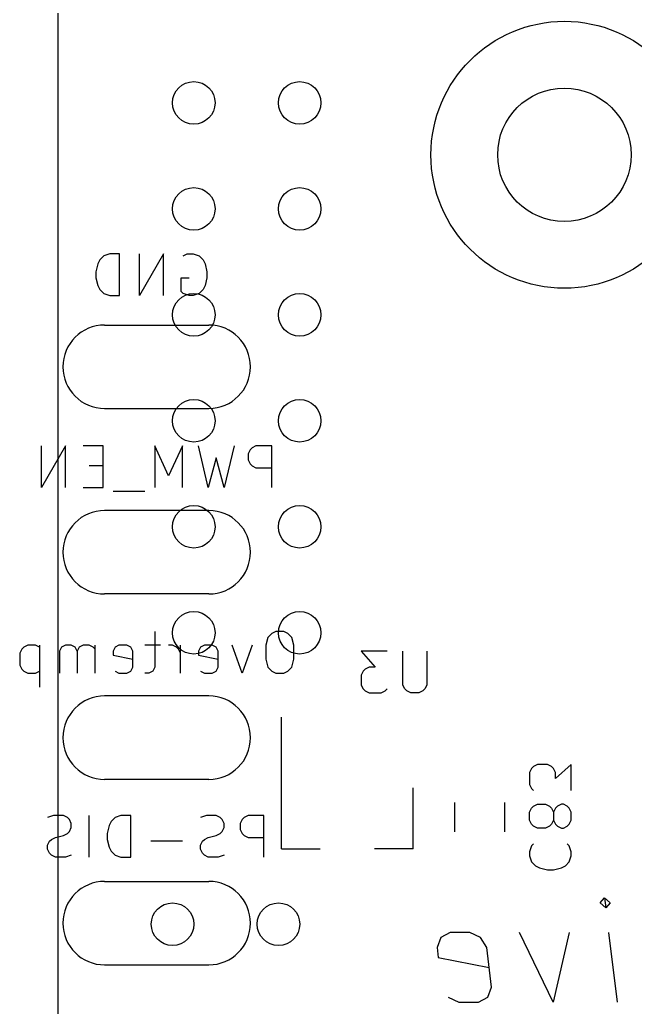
# Model space of a CAD drawing. Extents: x -21 to 324, y -93 to 158.
# Drawn here: x 134.69 to 149.46, y -45.73 to -22.06 of the extents above; entities that cross this region are included whole.
import ezdxf

# ---------------------------------------------------------------- set-up
doc = ezdxf.new("R2010")
doc.units = 0
doc.header["$LTSCALE"] = 10
doc.layers.add('BLACK', color=7, linetype='CONTINUOUS')

msp = doc.modelspace()

# ---------------------------------------------------------------- linework, layer by layer
at = {"layer": 'BLACK', "color": 7, "linetype": 'CONTINUOUS'}
for p, q in [((135.615, -52.51), (135.615, 53.33)), ((136.849, -27.673), (136.706, -27.721)), ((137.087, -27.673), (136.849, -27.673)), ((137.087, -28.673), (137.087, -27.673)), ((138.135, -27.673), (137.563, -28.673)), ((137.563, -28.673), (137.563, -27.673)), ((138.135, -28.673), (138.135, -27.673)), ((138.611, -27.721), (138.706, -27.673)), ((138.706, -27.673), (138.849, -27.673)), ((138.849, -27.673), (138.992, -27.721)), ((136.563, -27.911), (136.516, -28.102)), ((136.611, -27.816), (136.563, -27.911)), ((136.706, -27.721), (136.611, -27.816)), ((138.992, -27.721), (139.087, -27.816)), ((139.087, -27.816), (139.135, -27.911)), ((139.135, -27.911), (139.182, -28.102)), ((136.516, -28.102), (136.516, -28.245)), ((139.182, -28.102), (139.182, -28.245)), ((136.516, -28.245), (136.563, -28.435)), ((138.563, -28.578), (138.563, -28.245)), ((138.563, -28.245), (138.754, -28.245)), ((139.182, -28.245), (139.135, -28.435)), ((136.563, -28.435), (136.611, -28.531)), ((136.611, -28.531), (136.706, -28.626)), ((136.706, -28.626), (136.849, -28.673)), ((138.611, -28.626), (138.563, -28.578)), ((138.754, -28.673), (138.611, -28.626)), ((138.992, -28.626), (138.849, -28.673)), ((139.087, -28.531), (138.992, -28.626)), ((139.135, -28.435), (139.087, -28.531)), ((136.849, -28.673), (137.087, -28.673)), ((138.849, -28.673), (138.754, -28.673)), ((136.726, -29.38), (139.226, -29.38)), ((136.726, -31.38), (139.226, -31.38)), ((135.786, -32.277), (135.214, -33.277)), ((135.214, -33.277), (135.214, -32.277)), ((135.786, -33.277), (135.786, -32.277)), ((136.69, -32.277), (136.214, -32.277)), ((136.69, -33.277), (136.69, -32.277)), ((138.262, -32.992), (137.928, -32.277)), ((137.928, -32.277), (137.928, -33.277)), ((138.595, -32.277), (138.262, -32.992)), ((138.595, -33.277), (138.595, -32.277)), ((139.214, -33.277), (138.976, -32.277)), ((139.833, -32.277), (139.595, -33.277)), ((140.214, -32.373), (140.167, -32.468)), ((140.262, -32.325), (140.214, -32.373)), ((140.357, -32.277), (140.262, -32.325)), ((140.738, -32.277), (140.357, -32.277)), ((140.738, -33.277), (140.738, -32.277)), ((139.405, -32.563), (139.214, -33.277)), ((139.595, -33.277), (139.405, -32.563)), ((140.167, -32.468), (140.167, -32.611)), ((140.167, -32.611), (140.214, -32.706)), ((136.69, -32.754), (136.357, -32.754)), ((140.214, -32.706), (140.262, -32.754)), ((140.262, -32.754), (140.357, -32.801)), ((140.357, -32.801), (140.738, -32.801)), ((136.214, -33.277), (136.69, -33.277)), ((137.69, -33.373), (136.928, -33.373)), ((139.226, -33.825), (136.726, -33.825)), ((139.226, -35.825), (136.726, -35.825)), ((137.928, -36.722), (137.928, -37.579)), ((140.643, -36.865), (140.595, -37.056)), ((140.738, -36.77), (140.643, -36.865)), ((140.833, -36.722), (140.738, -36.77)), ((141.024, -36.722), (140.833, -36.722)), ((141.119, -36.77), (141.024, -36.722)), ((141.214, -36.865), (141.119, -36.77)), ((141.262, -37.056), (141.214, -36.865)), ((134.738, -37.151), (134.69, -37.246)), ((134.786, -37.103), (134.738, -37.151)), ((134.881, -37.056), (134.786, -37.103)), ((135.071, -37.056), (134.881, -37.056)), ((135.167, -37.103), (135.071, -37.056)), ((135.167, -37.056), (135.167, -38.056)), ((135.69, -37.103), (135.643, -37.199)), ((135.786, -37.056), (135.69, -37.103)), ((135.928, -37.056), (135.786, -37.056)), ((136.024, -37.103), (135.928, -37.056)), ((136.071, -37.199), (136.024, -37.103)), ((136.119, -37.103), (136.071, -37.199)), ((136.214, -37.056), (136.119, -37.103)), ((136.357, -37.056), (136.214, -37.056)), ((136.452, -37.103), (136.357, -37.056)), ((136.5, -37.151), (136.452, -37.103)), ((136.5, -37.722), (136.5, -37.056)), ((136.976, -37.103), (136.928, -37.199)), ((137.071, -37.056), (136.976, -37.103)), ((137.262, -37.056), (137.071, -37.056)), ((137.357, -37.103), (137.262, -37.056)), ((137.405, -37.199), (137.357, -37.103)), ((138.071, -37.056), (137.69, -37.056)), ((138.357, -37.056), (138.262, -37.056)), ((138.452, -37.103), (138.357, -37.056)), ((138.5, -37.151), (138.452, -37.103)), ((138.547, -37.246), (138.5, -37.151)), ((138.547, -37.722), (138.547, -37.056)), ((139.024, -37.103), (138.976, -37.199)), ((139.119, -37.056), (139.024, -37.103)), ((139.309, -37.056), (139.119, -37.056)), ((139.405, -37.103), (139.309, -37.056)), ((139.452, -37.199), (139.405, -37.103)), ((140.024, -37.722), (139.786, -37.056)), ((140.262, -37.056), (140.024, -37.722)), ((140.595, -37.056), (140.595, -37.389)), ((141.262, -37.389), (141.262, -37.056)), ((134.69, -37.246), (134.69, -37.532)), ((135.643, -37.199), (135.643, -37.722)), ((136.071, -37.199), (136.071, -37.722)), ((136.928, -37.199), (136.928, -37.294)), ((136.928, -37.294), (137.405, -37.389)), ((137.405, -37.579), (137.405, -37.199)), ((138.976, -37.199), (138.976, -37.294)), ((138.976, -37.294), (139.452, -37.389)), ((139.452, -37.579), (139.452, -37.199)), ((140.595, -37.389), (140.643, -37.579)), ((141.214, -37.579), (141.262, -37.389)), ((143.501, -37.198), (142.882, -37.198)), ((142.882, -37.198), (143.215, -37.579)), ((143.882, -38.008), (143.882, -37.198)), ((144.453, -37.198), (144.453, -38.008)), ((134.69, -37.532), (134.738, -37.627)), ((134.738, -37.627), (134.786, -37.675)), ((137.357, -37.675), (137.405, -37.579)), ((137.928, -37.579), (137.881, -37.675)), ((139.405, -37.675), (139.452, -37.579)), ((140.643, -37.579), (140.738, -37.675)), ((141.119, -37.675), (141.214, -37.579)), ((142.977, -37.627), (142.929, -37.675)), ((143.072, -37.579), (142.977, -37.627)), ((143.215, -37.579), (143.072, -37.579)), ((134.786, -37.675), (134.881, -37.722)), ((134.881, -37.722), (135.071, -37.722)), ((135.071, -37.722), (135.167, -37.675)), ((136.976, -37.675), (137.071, -37.722)), ((137.071, -37.722), (137.262, -37.722)), ((137.262, -37.722), (137.357, -37.675)), ((137.786, -37.722), (137.69, -37.722)), ((137.881, -37.675), (137.786, -37.722)), ((139.024, -37.675), (139.119, -37.722)), ((139.119, -37.722), (139.309, -37.722)), ((139.309, -37.722), (139.405, -37.675)), ((140.738, -37.675), (140.833, -37.722)), ((140.833, -37.722), (141.024, -37.722)), ((141.024, -37.722), (141.119, -37.675)), ((142.929, -37.675), (142.882, -37.77)), ((142.882, -37.77), (142.882, -38.008)), ((142.882, -38.008), (142.929, -38.103)), ((142.929, -38.103), (142.977, -38.151)), ((143.453, -38.151), (143.501, -38.103)), ((143.929, -38.103), (143.882, -38.008)), ((143.977, -38.151), (143.929, -38.103)), ((144.405, -38.103), (144.358, -38.151)), ((144.453, -38.008), (144.405, -38.103)), ((139.226, -38.27), (136.726, -38.27)), ((142.977, -38.151), (143.072, -38.198)), ((143.072, -38.198), (143.358, -38.198)), ((143.358, -38.198), (143.453, -38.151)), ((144.072, -38.198), (143.977, -38.151)), ((144.262, -38.198), (144.072, -38.198)), ((144.358, -38.151), (144.262, -38.198)), ((140.968, -41.935), (140.968, -38.775)), ((147.017, -39.961), (146.969, -40.008)), ((147.112, -39.913), (147.017, -39.961)), ((147.35, -39.913), (147.112, -39.913)), ((147.445, -39.961), (147.35, -39.913)), ((147.493, -40.008), (147.445, -39.961)), ((147.922, -39.913), (147.541, -40.246)), ((147.922, -40.532), (147.922, -39.913)), ((146.969, -40.008), (146.922, -40.104)), ((146.922, -40.104), (146.922, -40.389)), ((147.541, -40.104), (147.493, -40.008)), ((147.541, -40.246), (147.541, -40.104)), ((139.226, -40.27), (136.726, -40.27)), ((146.922, -40.389), (146.969, -40.484)), ((144.128, -41.935), (144.128, -40.475)), ((146.969, -40.484), (147.017, -40.532)), ((145.123, -40.825), (145.123, -41.525)), ((146.323, -41.525), (146.323, -40.825)), ((146.969, -40.961), (147.017, -40.913)), ((147.017, -40.913), (147.112, -40.865)), ((147.112, -40.865), (147.303, -40.865)), ((147.303, -40.865), (147.398, -40.913)), ((147.398, -40.913), (147.445, -40.961)), ((147.588, -40.913), (147.541, -40.961)), ((147.684, -40.865), (147.588, -40.913)), ((147.731, -40.865), (147.684, -40.865)), ((147.826, -40.913), (147.731, -40.865)), ((147.874, -40.961), (147.826, -40.913)), ((135.5, -41.135), (135.357, -41.183)), ((135.738, -41.135), (135.5, -41.135)), ((135.833, -41.183), (135.738, -41.135)), ((136.357, -42.135), (136.357, -41.135)), ((137.119, -41.135), (136.976, -41.183)), ((137.357, -41.135), (137.119, -41.135)), ((137.357, -42.135), (137.357, -41.135)), ((139.167, -41.135), (139.024, -41.183)), ((139.405, -41.135), (139.167, -41.135)), ((139.5, -41.183), (139.405, -41.135)), ((140.167, -41.135), (140.071, -41.183)), ((140.547, -41.135), (140.167, -41.135)), ((140.547, -42.135), (140.547, -41.135)), ((146.922, -41.056), (146.969, -40.961)), ((146.922, -41.246), (146.922, -41.056)), ((147.445, -40.961), (147.493, -41.056)), ((147.541, -40.961), (147.493, -41.056)), ((147.493, -41.056), (147.493, -41.246)), ((147.922, -41.056), (147.874, -40.961)), ((147.922, -41.246), (147.922, -41.056)), ((135.881, -41.231), (135.833, -41.183)), ((135.928, -41.326), (135.881, -41.231)), ((135.928, -41.421), (135.928, -41.326)), ((136.833, -41.373), (136.786, -41.564)), ((136.881, -41.278), (136.833, -41.373)), ((136.976, -41.183), (136.881, -41.278)), ((139.547, -41.231), (139.5, -41.183)), ((139.595, -41.326), (139.547, -41.231)), ((139.595, -41.421), (139.595, -41.326)), ((140.024, -41.231), (139.976, -41.326)), ((139.976, -41.326), (139.976, -41.469)), ((140.071, -41.183), (140.024, -41.231)), ((146.969, -41.342), (146.922, -41.246)), ((147.017, -41.389), (146.969, -41.342)), ((147.112, -41.437), (147.017, -41.389)), ((147.398, -41.389), (147.303, -41.437)), ((147.445, -41.342), (147.398, -41.389)), ((147.493, -41.246), (147.445, -41.342)), ((147.493, -41.246), (147.541, -41.342)), ((147.541, -41.342), (147.588, -41.389)), ((147.588, -41.389), (147.684, -41.437)), ((147.731, -41.437), (147.826, -41.389)), ((147.826, -41.389), (147.874, -41.342)), ((147.874, -41.342), (147.922, -41.246)), ((135.547, -41.659), (135.738, -41.612)), ((135.738, -41.612), (135.833, -41.564)), ((135.833, -41.564), (135.881, -41.516)), ((135.881, -41.516), (135.928, -41.421)), ((136.786, -41.564), (136.786, -41.707)), ((139.214, -41.659), (139.405, -41.612)), ((139.405, -41.612), (139.5, -41.564)), ((139.5, -41.564), (139.547, -41.516)), ((139.547, -41.516), (139.595, -41.421)), ((139.976, -41.469), (140.024, -41.564)), ((140.024, -41.564), (140.071, -41.612)), ((140.071, -41.612), (140.167, -41.659)), ((147.303, -41.437), (147.112, -41.437)), ((147.684, -41.437), (147.731, -41.437)), ((135.357, -41.85), (135.405, -41.754)), ((135.357, -41.945), (135.357, -41.85)), ((135.405, -41.754), (135.452, -41.707)), ((135.452, -41.707), (135.547, -41.659)), ((136.786, -41.707), (136.833, -41.897)), ((138.595, -41.754), (137.833, -41.754)), ((139.024, -41.85), (139.071, -41.754)), ((139.024, -41.945), (139.024, -41.85)), ((139.071, -41.754), (139.119, -41.707)), ((139.119, -41.707), (139.214, -41.659)), ((140.167, -41.659), (140.547, -41.659)), ((146.969, -41.865), (146.922, -42.008)), ((147.017, -41.818), (146.969, -41.865)), ((147.874, -41.865), (147.826, -41.818)), ((147.922, -42.008), (147.874, -41.865)), ((135.405, -42.04), (135.357, -41.945)), ((135.452, -42.088), (135.405, -42.04)), ((135.547, -42.135), (135.452, -42.088)), ((135.928, -42.088), (135.786, -42.135)), ((136.833, -41.897), (136.881, -41.992)), ((136.881, -41.992), (136.976, -42.088)), ((136.976, -42.088), (137.119, -42.135)), ((139.071, -42.04), (139.024, -41.945)), ((139.119, -42.088), (139.071, -42.04)), ((139.214, -42.135), (139.119, -42.088)), ((139.595, -42.088), (139.452, -42.135)), ((140.968, -41.935), (141.898, -41.935)), ((144.128, -41.935), (143.198, -41.935)), ((146.922, -42.008), (146.922, -42.104)), ((146.922, -42.104), (146.969, -42.246)), ((147.874, -42.246), (147.922, -42.104)), ((147.922, -42.104), (147.922, -42.008)), ((135.786, -42.135), (135.547, -42.135)), ((137.119, -42.135), (137.357, -42.135)), ((139.452, -42.135), (139.214, -42.135)), ((146.969, -42.246), (147.065, -42.342)), ((147.065, -42.342), (147.16, -42.389)), ((147.684, -42.389), (147.779, -42.342)), ((147.779, -42.342), (147.874, -42.246)), ((147.16, -42.389), (147.35, -42.437)), ((147.35, -42.437), (147.493, -42.437)), ((147.493, -42.437), (147.684, -42.389)), ((136.726, -42.715), (139.226, -42.715)), ((148.615, -43.227), (148.719, -43.108)), ((148.749, -43.346), (148.615, -43.227)), ((148.719, -43.108), (148.853, -43.227)), ((148.719, -43.108), (148.749, -43.346)), ((148.853, -43.227), (148.749, -43.346)), ((145.014, -43.941), (144.79, -44.06)), ((145.49, -43.941), (145.014, -43.941)), ((145.743, -44.06), (145.49, -43.941)), ((147.484, -45.608), (146.68, -43.941)), ((147.871, -43.941), (147.484, -45.608)), ((149.032, -45.608), (148.823, -43.941)), ((144.79, -44.06), (144.701, -44.298)), ((145.892, -44.298), (145.743, -44.06)), ((144.701, -44.298), (144.731, -44.536)), ((146.011, -45.251), (145.892, -44.298)), ((136.726, -44.715), (139.226, -44.715)), ((144.731, -44.536), (145.951, -44.775)), ((145.921, -45.489), (146.011, -45.251)), ((144.969, -45.489), (145.222, -45.608)), ((145.222, -45.608), (145.698, -45.608)), ((145.698, -45.608), (145.921, -45.489))]:
    msp.add_line(p, q, dxfattribs=at)
for centre, radius in [((147.755, -25.3), 3.2), ((138.865, -24.055), 0.51), ((141.405, -24.055), 0.51), ((147.755, -25.3), 1.6), ((138.865, -26.595), 0.51), ((141.405, -26.595), 0.51), ((138.865, -29.135), 0.51), ((141.405, -29.135), 0.51), ((138.865, -31.675), 0.51), ((141.405, -31.675), 0.51), ((138.865, -34.215), 0.51), ((141.405, -34.215), 0.51), ((138.865, -36.755), 0.51), ((141.405, -36.755), 0.51), ((138.357, -43.74), 0.51), ((140.897, -43.74), 0.51)]:
    msp.add_circle(centre, radius, dxfattribs=at)
for centre, start, end in [((136.726, -30.38), 90, 270), ((139.226, -30.38), 270, 90), ((136.726, -34.825), 90, 270), ((139.226, -34.825), 270, 90), ((136.726, -39.27), 90, 270), ((139.226, -39.27), 270, 90), ((136.726, -43.715), 90, 270), ((139.226, -43.715), 270, 90)]:
    msp.add_arc(centre, 1, start, end, dxfattribs=at)

doc.saveas('drawing.dxf')
